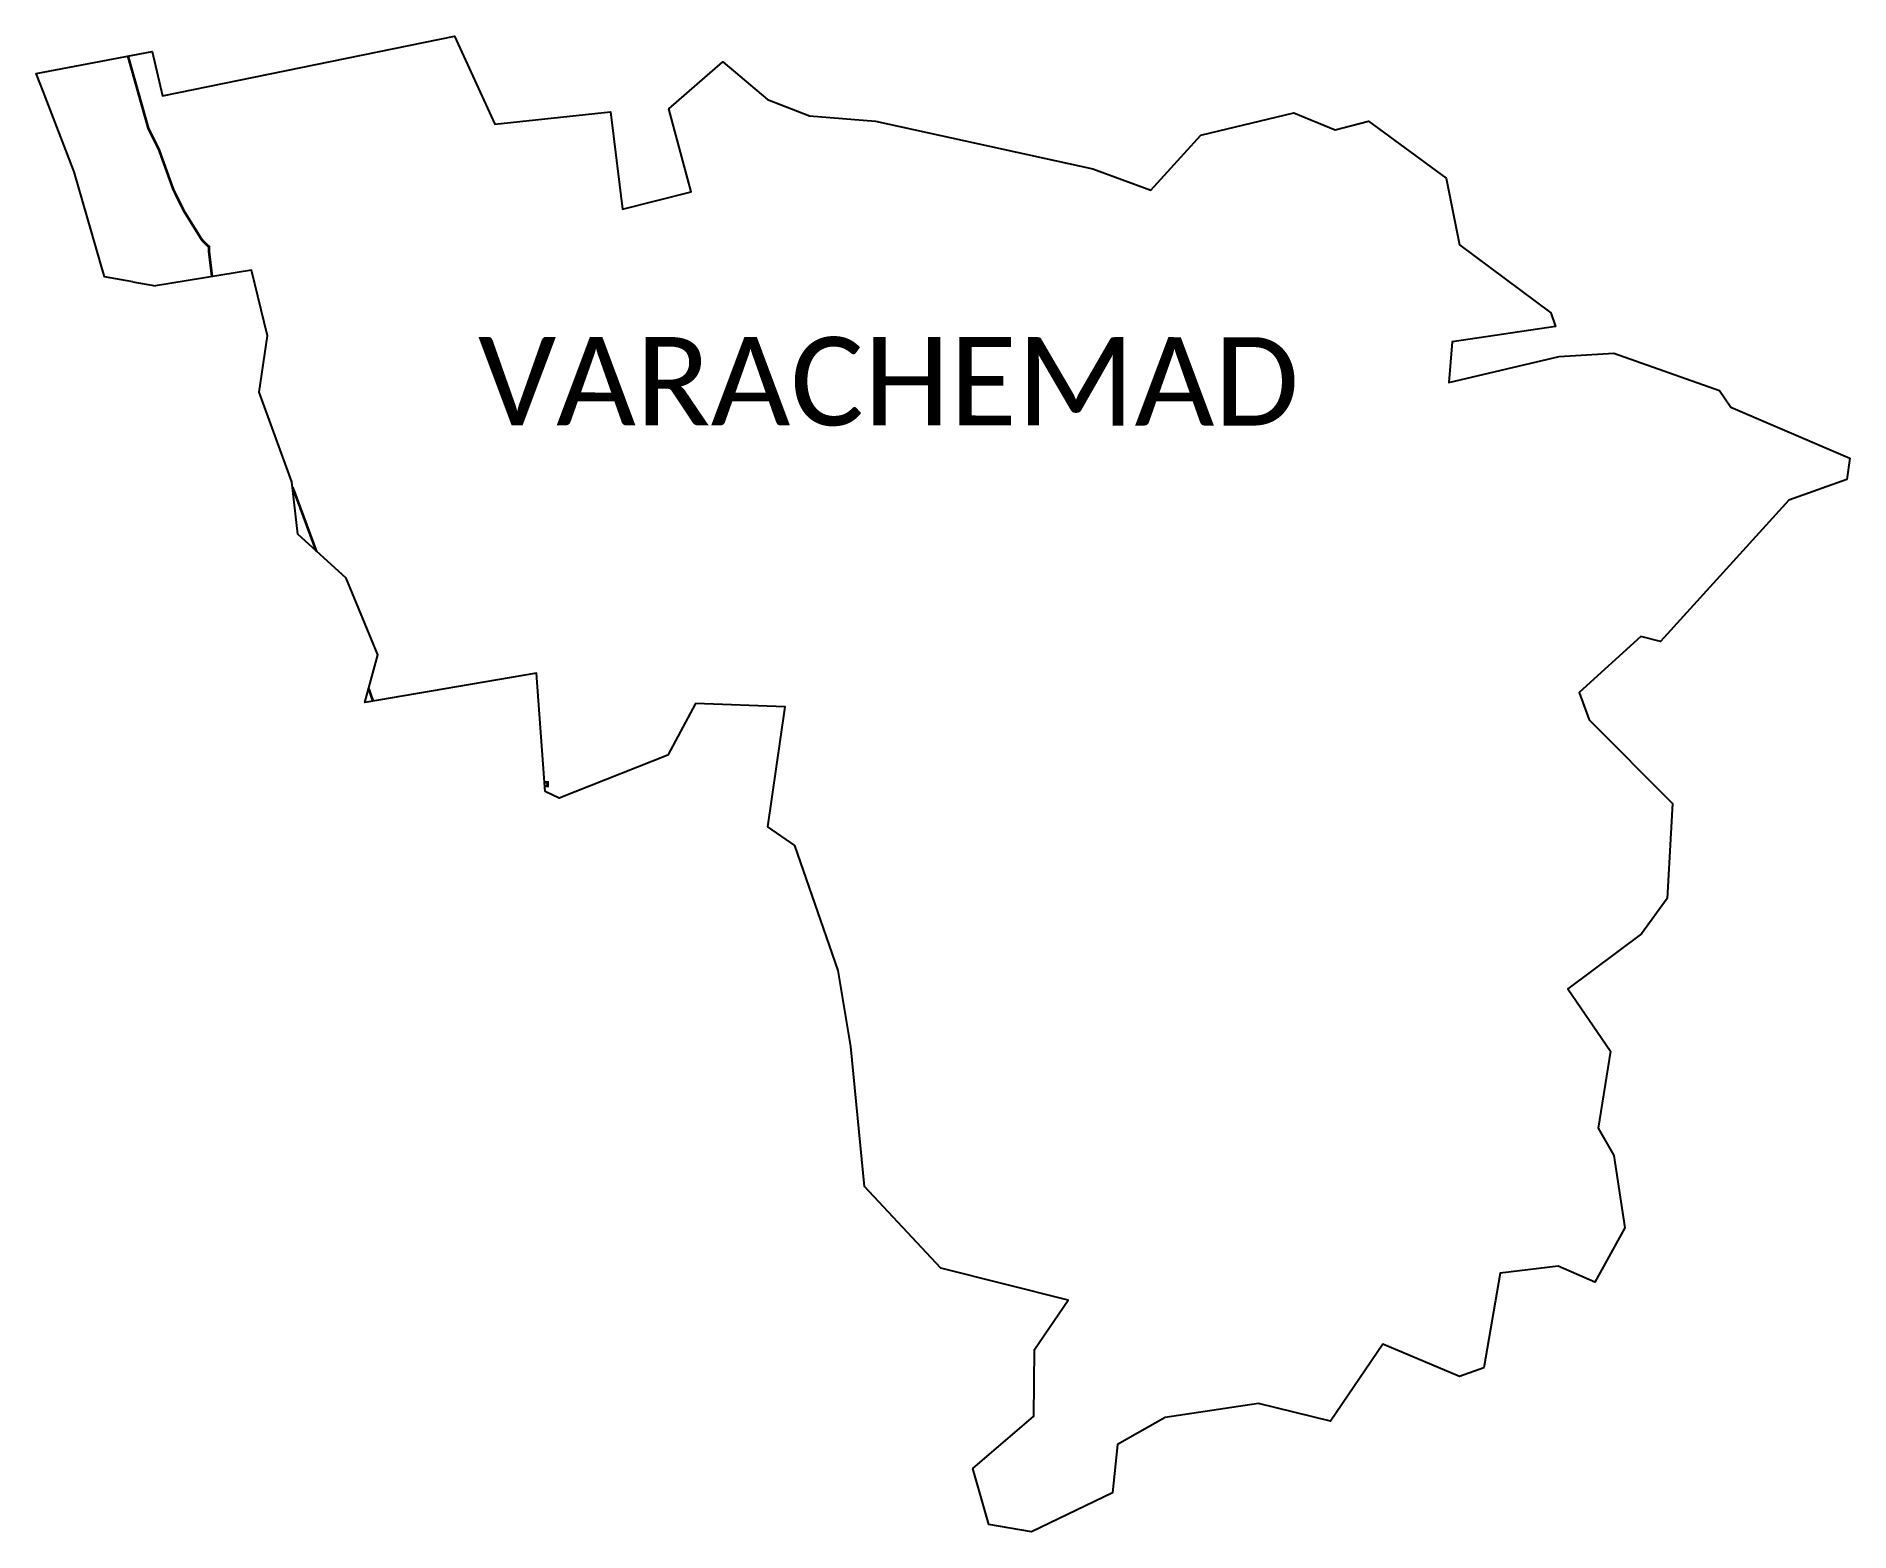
# Model space of a CAD drawing. Header units: metres. Extents: x 353810 to 355861, y 1748971 to 1750662.
import ezdxf

# ---------------------------------------------------------------- set-up
doc = ezdxf.new("R2010")
doc.units = ezdxf.units.M
for name, color, linetype in [('HAZARDS LINE', 1, 'Continuous'), ('village', 3, 'Continuous'), ('VILLAGE NAME', 250, 'Continuous')]:
    doc.layers.add(name, color=color, linetype=linetype)
doc.styles.get("Standard").update_dxf_attribs({"font": 'simplex.shx'})

msp = doc.modelspace()

# ---------------------------------------------------------------- linework, layer by layer
at = {"color": 3, "true_color": 0x00ff00, "flags": 128}
msp.add_lwpolyline([(353919.7, 1750384.3), (353945.2, 1750379.7)], dxfattribs=at)
at = {"layer": 'HAZARDS LINE', "lineweight": 18, "const_width": 3}
for points in [[(354009.1, 1750390), (354005.5, 1750419.9), (354005.5, 1750424), (354001.4, 1750428), (353997.4, 1750432.1), (353977.2, 1750464.6), (353965.2, 1750489), (353949.1, 1750533.7), (353937, 1750558.1), (353914, 1750639.7)], [(354127.1, 1750079.5), (354101.8, 1750147.8), (354100.1, 1750152)], [(354191.1, 1749910.2), (354186.2, 1749924.3)], [(354385.4, 1749814.1), (354388.6, 1749814.1), (354388.7, 1749818.1), (354385.1, 1749818.1)]]:
    msp.add_lwpolyline(points, dxfattribs=at)
at = {"layer": 'village', "color": 3, "true_color": 0x00ff00}
for points in [[(353919.7, 1750384.3, 0), (353887.5, 1750390.1, 0), (353853.3, 1750508.8, 0), (353818.4, 1750598.8, 0), (353810.3, 1750619.8, 0), (353941.3, 1750644.9, 0), (353952.9, 1750594.8, 0), (354283.3, 1750662, 0), (354329, 1750562.5, 0), (354459.5, 1750576.5, 0), (354473.3, 1750466.5, 0), (354550.7, 1750486.1, 0), (354525.7, 1750580.1, 0), (354586.5, 1750633, 0), (354637, 1750590.6, 0), (354684.7, 1750572.2, 0), (354759.4, 1750566.1, 0), (355005.2, 1750512, 0), (355070.7, 1750488, 0), (355127.3, 1750550, 0), (355232.4, 1750575.3, 0), (355279.2, 1750556.1, 0), (355316.6, 1750566, 0), (355404.5, 1750501.5, 0), (355419.5, 1750426.2, 0), (355522.8, 1750349.3, 0), (355528.1, 1750333.7, 0), (355411.3, 1750316.5, 0), (355407.4, 1750270.4, 0), (355532.3, 1750299.8, 0), (355594, 1750303.5, 0), (355713.6, 1750261.5, 0), (355726.3, 1750242.6, 0), (355860.9, 1750184.8, 0)], [(355860.9, 1750184.8, 0), (355857.5, 1750160.6, 0), (355792.2, 1750137.2, 0), (355647, 1749977.6, 0), (355624.8, 1749983.2, 0), (355555, 1749920, 0), (355566.3, 1749888.8, 0), (355660.3, 1749794.3, 0), (355654.3, 1749687, 0), (355625.3, 1749647.1, 0), (355542.3, 1749584.7, 0), (355590.5, 1749514.3, 0), (355576.3, 1749427.2, 0), (355594.1, 1749396.3, 0), (355606.5, 1749314.6, 0), (355572.7, 1749253.2, 0), (355531.2, 1749271.2, 0), (355465.5, 1749263.2, 0), (355447.1, 1749156, 0), (355419.5, 1749146.3, 0), (355332.8, 1749182.9, 0), (355273.8, 1749095.9, 0), (355192.2, 1749115.8, 0), (355086.9, 1749099.9, 0), (355033.1, 1749069.3, 0), (355027.2, 1749014.8, 0), (354935.8, 1748970.8, 0), (354887.3, 1748978.8, 0), (354869.5, 1749042.3, 0), (354938.5, 1749101.6, 0), (354938.9, 1749176.8, 0), (354977.3, 1749232.7, 0), (354833.2, 1749269, 0), (354746.7, 1749361.3, 0), (354731.5, 1749519.5, 0), (354717.1, 1749605.6, 0), (354668, 1749746.8, 0), (354637.4, 1749768.1, 0), (354657, 1749903.7, 0), (354555.8, 1749907.3, 0), (354524.4, 1749849.1, 0), (354401.6, 1749800.2, 0), (354385.8, 1749807.9, 0), (354375.9, 1749941.7, 0), (354182, 1749908.6, 0), (354196.5, 1749962.5, 0), (354160.6, 1750049, 0), (354106.1, 1750098.8, 0), (354099.4, 1750158, 0), (354062.5, 1750259.6, 0), (354071.9, 1750323.2, 0), (354053.8, 1750397.3, 0), (353945.2, 1750379.7, 0)]]:
    msp.add_polyline3d(points, dxfattribs=at)

# ---------------------------------------------------------------- texts
at = {"layer": 'VILLAGE NAME', "insert": (354309.9, 1750322), "char_height": 99.923, "attachment_point": 1, "rotation": 359.9793}
msp.add_mtext_dynamic_manual_height_columns('{\\fCalibri|b0|i0|c0|p34;VARACHEMAD}', width=986.021, gutter_width=499.6, heights=[0], dxfattribs=at)

doc.saveas('drawing.dxf')
